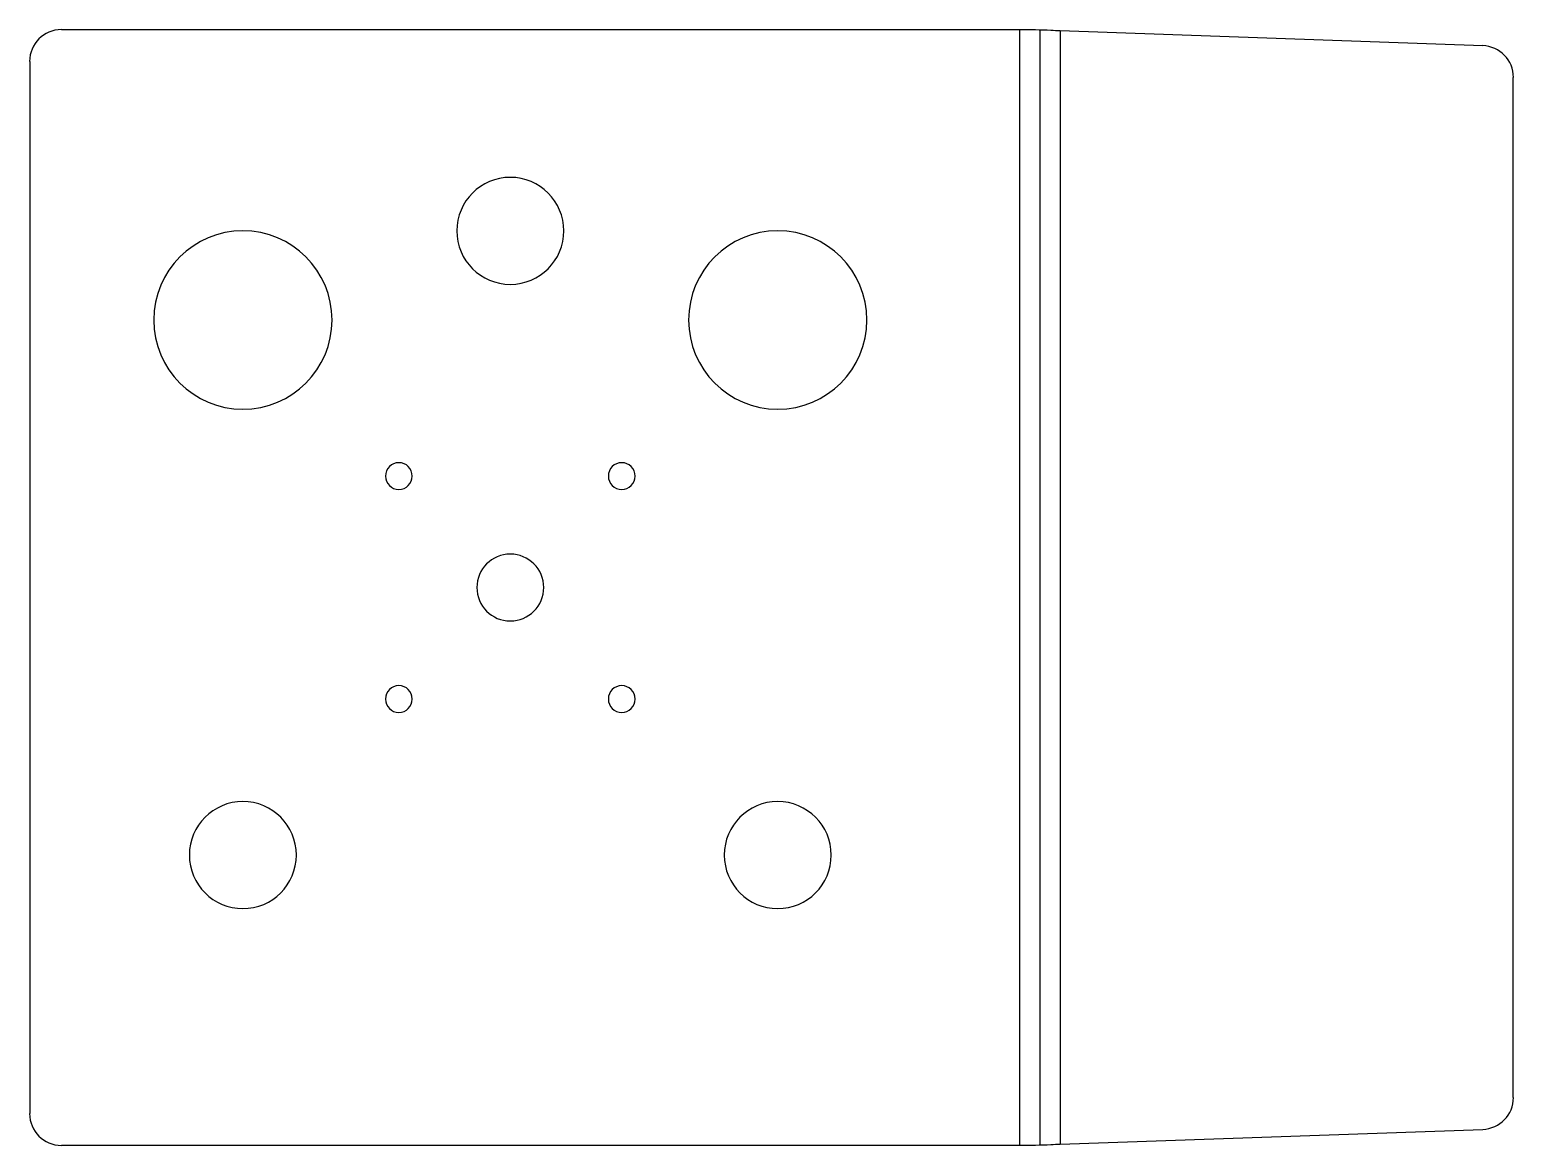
# Model space of a CAD drawing. Header units: millimetres. Extents: x -4 to 163, y 0 to 125.
import ezdxf

# ---------------------------------------------------------------- set-up
doc = ezdxf.new("R2010")
doc.units = ezdxf.units.MM

msp = doc.modelspace()

# ---------------------------------------------------------------- linework, layer by layer
at = {"layer": 'BEND'}
msp.add_line((109.78, 0.04), (109.78, 125.07), dxfattribs=at)
at = {"layer": 'BEND_EXTENT'}
for p, q in [((107.52, 0), (107.52, 125.11)), ((112.04, 124.97), (112.04, 0.14))]:
    msp.add_line(p, q, dxfattribs=at)
at = {"layer": 'INTERIOR_PROFILES', "extrusion": (0, 0, -1)}
for centre, radius in [((-50.36, 102.55), 6), ((-20.36, 92.55), 10), ((-80.36, 92.55), 10), ((-37.86, 75.05), 1.5), ((-62.86, 75.05), 1.5), ((-50.36, 62.55), 3.75), ((-37.86, 50.05), 1.5), ((-62.86, 50.05), 1.5), ((-20.36, 32.55), 6), ((-80.36, 32.55), 6)]:
    msp.add_circle(centre, radius, dxfattribs=at)
at = {"layer": 'OUTER_PROFILES'}
for p, q in [((107.52, 125.11), (0, 125.11)), ((159.44, 123.31), (112.04, 124.97)), ((-3.55, 121.56), (-3.55, 3.55)), ((162.87, 5.35), (162.87, 119.76)), ((112.04, 0.14), (159.44, 1.79)), ((0, 0), (107.52, 0))]:
    msp.add_line(p, q, dxfattribs=at)
for centre, start, end in [((159.32, 119.76), 0, 88), ((159.32, 5.35), -88, 0)]:
    msp.add_arc(centre, 3.56, start, end, dxfattribs=at)
for centre, major_axis, start_param, end_param in [((0, 121.55), (2.52, -2.52), 2.356803, 3.926382), ((0, 3.56), (-2.52, -2.52), 5.498396, 7.067974)]:
    msp.add_ellipse(centre, major_axis=major_axis, ratio=0.998783, start_param=start_param, end_param=end_param, dxfattribs=at)
for points in [[(111, 125.02), (109.84, 125.07), (108.68, 125.11), (107.52, 125.11)], [(112.04, 124.97), (111.69, 124.99), (111.35, 125), (111, 125.02)], [(107.52, 0), (108.68, 0), (109.84, 0.04), (111, 0.09)], [(111, 0.09), (111.35, 0.11), (111.69, 0.12), (112.04, 0.14)]]:
    msp.add_open_spline(points, degree=3, dxfattribs=at)

doc.saveas('drawing.dxf')
